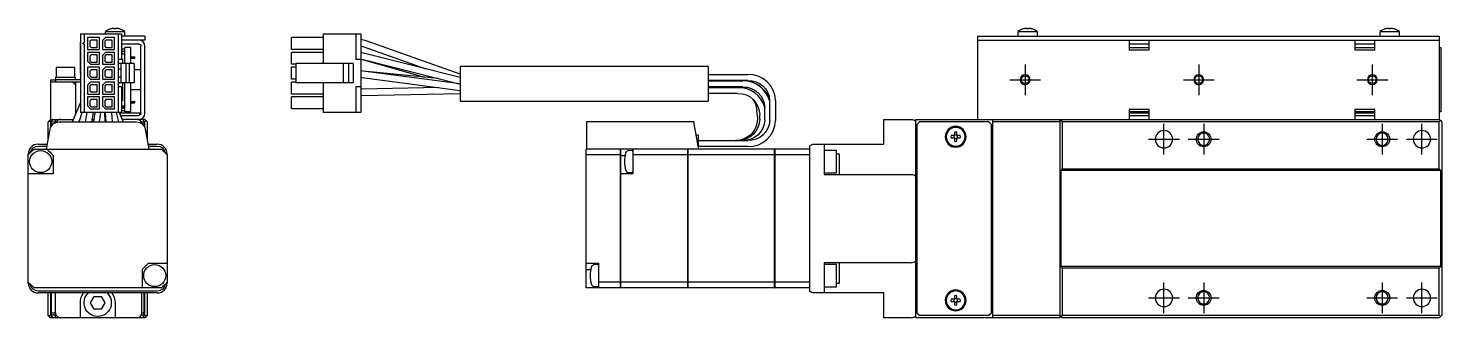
# Model space of a CAD drawing. Extents: x 0 to 600, y -8 to 203.
# Drawn here: x 315 to 599.9, y 82.5 to 140.9 of the extents above; entities that cross this region are included whole.
import ezdxf

# ---------------------------------------------------------------- set-up
doc = ezdxf.new("R2010")
doc.units = 0
doc.header["$LTSCALE"] = 0.5
doc.linetypes.add('CENTER', pattern=[50.8, 31.75, -6.35, 6.35, -6.35])
for name, color, linetype in [('MSM_CENTER', 1, 'CENTER'), ('MSM_CONTINUOUS', 7, 'CONTINUOUS'), ('MSM_NARROW', 5, 'CONTINUOUS')]:
    doc.layers.add(name, color=color, linetype=linetype)

msp = doc.modelspace()

# ---------------------------------------------------------------- linework, layer by layer
at = {"layer": 'MSM_CENTER'}
for p, q in [((515.95, 133.64), (515.95, 127.44)), ((550.95, 133.64), (550.95, 127.44)), ((585.95, 133.64), (585.95, 127.44)), ((512.85, 130.54), (519.05, 130.54)), ((547.85, 130.54), (554.05, 130.54)), ((582.85, 130.54), (589.05, 130.54)), ((543.95, 115.44), (543.95, 121.64)), ((551.95, 121.64), (551.95, 115.44)), ((587.95, 121.64), (587.95, 115.44)), ((595.95, 115.44), (595.95, 121.64)), ((540.85, 118.54), (547.05, 118.54)), ((548.85, 118.54), (555.05, 118.54)), ((584.85, 118.54), (591.05, 118.54)), ((592.85, 118.54), (599.05, 118.54)), ((543.95, 83.44), (543.95, 89.64)), ((551.95, 89.64), (551.95, 83.44)), ((587.95, 89.64), (587.95, 83.44)), ((595.95, 83.44), (595.95, 89.64)), ((540.85, 86.54), (547.05, 86.54)), ((548.85, 86.54), (555.05, 86.54)), ((584.85, 86.54), (591.05, 86.54)), ((592.85, 86.54), (599.05, 86.54))]:
    msp.add_line(p, q, dxfattribs=at)
at = {"layer": 'MSM_CONTINUOUS'}
for p, q in [((325.5, 139.79), (325.5, 123.94)), ((325.5, 139.79), (333.78, 139.79)), ((326.21, 139.79), (326.21, 138.01)), ((334.47, 140.23), (330.47, 140.23)), ((330.47, 140.23), (330.47, 139.79)), ((331.54, 140.79), (331.52, 140.79)), ((332.27, 140.79), (332.27, 140.92)), ((332.67, 140.79), (332.27, 140.79)), ((332.67, 140.92), (332.67, 140.79)), ((333.07, 139.79), (333.07, 123.94)), ((333.42, 140.79), (333.4, 140.79)), ((333.78, 139.79), (333.78, 134.59)), ((334.47, 139.34), (334.47, 140.23)), ((374.4, 139.79), (374.4, 133.79)), ((374.4, 139.79), (382.05, 139.79)), ((381.03, 139.79), (381.03, 134.59)), ((382.05, 139.79), (382.05, 123.94)), ((518.45, 140.23), (514.45, 140.23)), ((514.45, 140.23), (514.45, 139.34)), ((515.52, 140.79), (515.5, 140.79)), ((516.25, 140.79), (516.25, 140.92)), ((516.65, 140.79), (516.25, 140.79)), ((516.65, 140.92), (516.65, 140.79)), ((517.4, 140.79), (517.38, 140.79)), ((518.45, 139.34), (518.45, 140.23)), ((591.45, 140.23), (587.45, 140.23)), ((587.45, 140.23), (587.45, 139.34)), ((588.52, 140.79), (588.5, 140.79)), ((589.25, 140.79), (589.25, 140.92)), ((589.65, 140.79), (589.25, 140.79)), ((589.65, 140.92), (589.65, 140.79)), ((590.4, 140.79), (590.38, 140.79)), ((591.45, 139.34), (591.45, 140.23)), ((325.47, 131.84), (325.47, 138.14)), ((326.11, 138.01), (326.21, 138.01)), ((326.21, 137.71), (326.11, 137.71)), ((326.21, 137.71), (326.21, 123.94)), ((326.94, 139.06), (326.94, 136.66)), ((329.34, 139.06), (326.94, 139.06)), ((327.64, 138.54), (327.39, 138.29)), ((327.39, 138.29), (327.39, 137.32)), ((327.39, 137.32), (327.64, 137.07)), ((328.89, 138.54), (327.64, 138.54)), ((327.64, 137.07), (328.89, 137.07)), ((328.89, 137.07), (328.89, 138.54)), ((329.34, 136.66), (329.34, 139.06)), ((330.54, 139.06), (329.94, 138.46)), ((329.94, 138.46), (329.94, 136.66)), ((330.64, 138.54), (330.39, 138.29)), ((330.39, 138.29), (330.39, 137.32)), ((330.39, 137.32), (330.64, 137.07)), ((332.34, 139.06), (330.54, 139.06)), ((331.89, 138.54), (330.64, 138.54)), ((330.64, 137.07), (331.89, 137.07)), ((331.89, 137.07), (331.89, 138.54)), ((332.34, 136.66), (332.34, 139.06)), ((338.47, 139.34), (333.78, 139.34)), ((338.47, 138.54), (333.78, 138.54)), ((337.27, 137.74), (333.78, 137.74)), ((335.67, 137.04), (334.47, 137.04)), ((334.47, 133.79), (334.47, 137.04)), ((335.67, 133.79), (335.67, 137.04)), ((337.67, 123.74), (337.67, 137.34)), ((338.47, 139.34), (338.47, 138.54)), ((338.47, 123.74), (338.47, 137.34)), ((374.4, 139.06), (368.05, 139.06)), ((368.05, 136.66), (368.05, 139.06)), ((383.08, 138.41), (382.05, 138.67)), ((383.09, 138.41), (382.05, 138.67)), ((382.05, 137.35), (382.65, 137.18)), ((382.64, 137.19), (395.12, 132.76)), ((402.05, 131.68), (383.08, 138.41)), ((506.45, 122.54), (506.45, 139.34)), ((506.45, 139.34), (599.45, 139.34)), ((506.45, 138.54), (599.45, 138.54)), ((536.95, 138.54), (536.95, 136.54)), ((540.95, 137.74), (536.95, 137.74)), ((536.95, 137.04), (540.95, 137.04)), ((540.95, 136.54), (540.95, 138.54)), ((582.45, 138.54), (582.45, 136.54)), ((586.45, 137.74), (582.45, 137.74)), ((582.45, 137.04), (586.45, 137.04)), ((586.45, 136.54), (586.45, 138.54)), ((599.45, 139.34), (599.45, 122.54)), ((599.45, 137.04), (599.75, 137.04)), ((599.75, 137.04), (599.75, 124.04)), ((326.94, 136.66), (329.34, 136.66)), ((326.94, 136.06), (326.94, 134.26)), ((329.34, 136.06), (326.94, 136.06)), ((326.94, 134.26), (327.54, 133.66)), ((327.64, 135.54), (327.39, 135.29)), ((327.39, 135.29), (327.39, 134.32)), ((327.39, 134.32), (327.64, 134.07)), ((328.89, 135.54), (327.64, 135.54)), ((327.64, 134.07), (328.89, 134.07)), ((328.89, 134.07), (328.89, 135.54)), ((329.34, 133.66), (329.34, 136.06)), ((329.94, 136.66), (332.34, 136.66)), ((330.54, 136.06), (329.94, 135.46)), ((329.94, 135.46), (329.94, 133.66)), ((330.64, 135.54), (330.39, 135.29)), ((330.39, 135.29), (330.39, 134.32)), ((330.39, 134.32), (330.64, 134.07)), ((332.34, 136.06), (330.54, 136.06)), ((331.89, 135.54), (330.64, 135.54)), ((330.64, 134.07), (331.89, 134.07)), ((331.89, 134.07), (331.89, 135.54)), ((332.34, 133.66), (332.34, 136.06)), ((333.78, 134.59), (333.07, 134.59)), ((333.78, 136.79), (334.47, 136.79)), ((333.78, 135.79), (334.47, 135.79)), ((333.78, 134.79), (333.97, 134.79)), ((334.47, 136.24), (333.92, 136.24)), ((333.92, 135.79), (333.92, 136.24)), ((333.97, 134.79), (333.97, 133.79)), ((335.67, 135.16), (336.47, 135.16)), ((335.67, 134.91), (336.47, 134.91)), ((336.47, 134.91), (336.47, 135.16)), ((374.4, 136.66), (368.05, 136.66)), ((374.4, 136.06), (368.05, 136.06)), ((368.05, 133.66), (368.05, 136.06)), ((382.05, 134.59), (381.03, 134.59)), ((382.81, 135.86), (382.05, 136)), ((382.05, 134.69), (382.49, 134.6)), ((382.05, 134.68), (382.54, 134.57)), ((382.49, 134.6), (401.83, 129.72)), ((382.54, 134.57), (394.86, 131.06)), ((402.05, 131.01), (382.81, 135.86)), ((536.95, 136.54), (540.95, 136.54)), ((582.45, 136.54), (586.45, 136.54)), ((324.37, 133.04), (320.57, 133.04)), ((320.57, 133.04), (320.57, 131.04)), ((324.37, 131.04), (324.37, 133.04)), ((325.5, 131.84), (325.47, 131.84)), ((326.94, 133.06), (326.94, 131.26)), ((329.34, 133.06), (326.94, 133.06)), ((326.94, 131.26), (327.54, 130.66)), ((327.64, 132.54), (327.39, 132.29)), ((327.39, 132.29), (327.39, 131.32)), ((327.39, 131.32), (327.64, 131.07)), ((327.54, 133.66), (329.34, 133.66)), ((328.89, 132.54), (327.64, 132.54)), ((328.89, 131.07), (328.89, 132.54)), ((329.34, 130.66), (329.34, 133.06)), ((329.94, 133.66), (332.34, 133.66)), ((330.54, 133.06), (329.94, 132.46)), ((329.94, 132.46), (329.94, 130.66)), ((330.64, 132.54), (330.39, 132.29)), ((330.39, 132.29), (330.39, 131.32)), ((330.39, 131.32), (330.64, 131.07)), ((332.34, 133.06), (330.54, 133.06)), ((331.89, 132.54), (330.64, 132.54)), ((331.89, 131.07), (331.89, 132.54)), ((332.34, 130.66), (332.34, 133.06)), ((333.63, 132.68), (333.07, 132.68)), ((336.35, 133.79), (333.32, 133.79)), ((333.63, 133.79), (333.63, 129.93)), ((334.63, 133.79), (334.63, 129.93)), ((335.33, 133.79), (335.33, 129.93)), ((336.35, 133.79), (336.35, 129.93)), ((337.67, 132.54), (336.35, 132.54)), ((368.94, 133.66), (368.05, 133.66)), ((368.05, 130.66), (368.05, 133.06)), ((368.94, 133.06), (368.05, 133.06)), ((368.94, 133.79), (368.94, 129.93)), ((380.5, 133.79), (368.94, 133.79)), ((378.48, 133.79), (378.48, 129.93)), ((379.5, 133.79), (379.5, 129.93)), ((380.5, 133.79), (380.5, 129.93)), ((382.46, 132.3), (382.05, 132.33)), ((382.46, 132.29), (382.05, 132.33)), ((397.63, 130.78), (382.46, 132.3)), ((402.05, 129.69), (382.46, 132.29)), ((402.05, 133.19), (402.05, 126.19)), ((452.05, 133.19), (402.05, 133.19)), ((452.05, 133.19), (452.05, 126.19)), ((452.05, 131.59), (460.05, 131.59)), ((319.47, 130.54), (319.47, 122.54)), ((319.47, 130.54), (320.47, 130.54)), ((324.47, 130.04), (319.47, 130.04)), ((320.47, 131.04), (324.47, 131.04)), ((320.47, 131.04), (324.47, 131.04)), ((320.47, 131.04), (320.47, 130.54)), ((325.5, 130.54), (320.47, 130.54)), ((320.47, 130.54), (320.47, 130.04)), ((320.57, 131.04), (324.37, 131.04)), ((323.97, 130.04), (324.47, 129.54)), ((324.47, 130.54), (324.47, 131.04)), ((325.5, 130.04), (324.47, 130.04)), ((324.47, 130.04), (324.47, 123.46)), ((326.94, 129.46), (327.54, 130.06)), ((326.94, 129.46), (326.94, 127.66)), ((327.64, 129.54), (327.39, 129.29)), ((327.39, 129.29), (327.39, 128.32)), ((327.39, 128.32), (327.64, 128.07)), ((327.54, 130.66), (329.34, 130.66)), ((329.34, 130.06), (327.54, 130.06)), ((327.64, 131.07), (328.89, 131.07)), ((328.89, 129.54), (327.64, 129.54)), ((328.89, 128.07), (328.89, 129.54)), ((329.34, 127.66), (329.34, 130.06)), ((329.94, 130.66), (332.34, 130.66)), ((330.54, 130.06), (329.94, 129.46)), ((329.94, 129.46), (329.94, 127.66)), ((330.64, 129.54), (330.39, 129.29)), ((330.39, 129.29), (330.39, 128.32)), ((330.39, 128.32), (330.64, 128.07)), ((332.34, 130.06), (330.54, 130.06)), ((330.64, 131.07), (331.89, 131.07)), ((331.89, 129.54), (330.64, 129.54)), ((331.89, 128.07), (331.89, 129.54)), ((332.34, 127.66), (332.34, 130.06)), ((333.63, 131.03), (333.07, 131.03)), ((333.78, 129.13), (333.07, 129.13)), ((336.35, 129.93), (333.32, 129.93)), ((333.78, 129.13), (333.78, 123.94)), ((333.97, 129.93), (333.97, 126.29)), ((334.47, 124.04), (334.47, 129.93)), ((335.67, 124.04), (335.67, 129.93)), ((335.67, 128.54), (337.67, 128.54)), ((368.94, 130.66), (368.05, 130.66)), ((368.05, 127.66), (368.05, 130.06)), ((368.94, 130.06), (368.05, 130.06)), ((380.5, 129.93), (368.94, 129.93)), ((374.4, 129.93), (374.4, 123.94)), ((382.05, 129.13), (381.03, 129.13)), ((381.03, 129.13), (381.03, 123.94)), ((382.05, 131.02), (382.29, 131)), ((382.2, 128.64), (382.05, 128.64)), ((397.75, 128.95), (382.2, 128.64)), ((382.29, 131), (402.05, 128.38)), ((460.05, 130.39), (452.05, 130.39)), ((452.05, 130.29), (459.05, 130.29)), ((459.05, 129.09), (452.05, 129.09)), ((452.05, 128.99), (459.05, 128.99)), ((459.76, 128.93), (458.55, 129.09)), ((459.05, 128.99), (459.76, 128.93)), ((459.76, 128.93), (459.79, 128.93)), ((459.79, 128.93), (459.76, 128.93)), ((323.87, 122.04), (325.5, 125.89)), ((326.94, 127.66), (329.34, 127.66)), ((329.34, 127.06), (326.94, 127.06)), ((326.94, 127.06), (326.94, 125.26)), ((327.64, 126.54), (327.39, 126.29)), ((327.39, 126.29), (327.39, 125.32)), ((327.64, 128.07), (328.89, 128.07)), ((328.89, 126.54), (327.64, 126.54)), ((328.89, 125.07), (328.89, 126.54)), ((329.34, 124.66), (329.34, 127.06)), ((329.94, 127.66), (332.34, 127.66)), ((329.94, 127.06), (329.94, 125.26)), ((332.34, 127.06), (329.94, 127.06)), ((330.64, 126.54), (330.39, 126.29)), ((330.39, 126.29), (330.39, 125.32)), ((330.64, 128.07), (331.89, 128.07)), ((331.89, 126.54), (330.64, 126.54)), ((331.89, 125.07), (331.89, 126.54)), ((332.34, 124.66), (332.34, 127.06)), ((333.97, 126.29), (333.78, 126.29)), ((335.67, 126.16), (336.47, 126.16)), ((335.67, 125.91), (336.47, 125.91)), ((336.47, 125.91), (336.47, 126.16)), ((374.4, 127.66), (368.05, 127.66)), ((374.4, 127.06), (368.05, 127.06)), ((368.05, 124.66), (368.05, 127.06)), ((382.05, 127.34), (382.16, 127.34)), ((382.05, 127.34), (382.22, 127.34)), ((382.16, 127.34), (402.05, 127.74)), ((402.05, 126.19), (452.05, 126.19)), ((458.05, 127.79), (452.05, 127.79)), ((464.44, 126.38), (464.45, 126.35)), ((464.45, 122.29), (464.45, 126.38)), ((465.65, 126.38), (465.65, 122.29)), ((325.18, 122.05), (325.44, 122.67)), ((325.23, 122.04), (325.84, 123.94)), ((333.78, 123.94), (325.5, 123.94)), ((326.49, 122.04), (326.86, 123.94)), ((326.94, 125.26), (327.54, 124.66)), ((327.39, 125.32), (327.64, 125.07)), ((327.54, 124.66), (329.34, 124.66)), ((327.64, 125.07), (328.89, 125.07)), ((328.08, 123.94), (327.71, 122.04)), ((328.37, 123.94), (328.09, 122.04)), ((329.31, 122.04), (329.58, 123.94)), ((330.54, 124.66), (329.94, 125.26)), ((330.34, 123.94), (330.38, 122.04)), ((330.39, 125.32), (330.64, 125.07)), ((330.54, 124.66), (332.34, 124.66)), ((330.7, 122.04), (330.54, 123.94)), ((330.64, 125.07), (331.89, 125.07)), ((331.75, 123.94), (331.91, 122.04)), ((332.72, 123.94), (333.14, 122.04)), ((333.27, 123.94), (334.07, 122.04)), ((333.47, 123.84), (337.47, 123.84)), ((333.47, 123.84), (333.47, 123.46)), ((333.52, 123.34), (337.27, 123.34)), ((333.78, 125.29), (334.47, 125.29)), ((334.47, 125.06), (333.78, 125.06)), ((334.47, 124.29), (333.78, 124.29)), ((333.92, 124.83), (333.92, 125.06)), ((334.47, 124.83), (333.92, 124.83)), ((335.67, 124.04), (334.47, 124.04)), ((337.47, 123.39), (337.47, 123.84)), ((374.4, 124.66), (368.05, 124.66)), ((382.05, 123.94), (374.4, 123.94)), ((461.97, 123.05), (461.85, 124.44)), ((462.45, 122.6), (462.45, 123.48)), ((463.45, 122.45), (463.45, 124.93)), ((540.95, 124.54), (536.95, 124.54)), ((536.95, 124.54), (536.95, 122.54)), ((540.95, 124.04), (536.95, 124.04)), ((536.95, 123.84), (540.95, 123.84)), ((536.95, 123.34), (537.89, 123.34)), ((537.89, 123.34), (540, 123.34)), ((540, 123.34), (540.95, 123.34)), ((540.45, 124.04), (540.45, 123.84)), ((540.95, 122.54), (540.95, 124.54)), ((586.45, 124.54), (582.45, 124.54)), ((582.45, 124.54), (582.45, 122.54)), ((586.45, 124.04), (582.45, 124.04)), ((582.45, 123.84), (586.45, 123.84)), ((582.45, 123.34), (583.39, 123.34)), ((583.39, 123.34), (585.5, 123.34)), ((585.5, 123.34), (586.45, 123.34)), ((586.45, 122.54), (586.45, 124.54)), ((599.75, 124.04), (599.45, 124.04)), ((318.67, 116.54), (319.38, 120.55)), ((318.97, 122.04), (319.47, 122.54)), ((318.97, 118.24), (318.97, 122.04)), ((319.47, 122.04), (319.22, 122.29)), ((319.97, 122.54), (319.47, 122.04)), ((319.47, 122.54), (324.08, 122.54)), ((319.47, 122.04), (319.47, 120.88)), ((319.67, 121.26), (319.67, 122.04)), ((319.67, 122.04), (320.47, 122.04)), ((319.9, 121.54), (319.67, 121.54)), ((320.47, 121.9), (320.47, 122.54)), ((321.15, 122.04), (336.79, 122.04)), ((325.4, 122.54), (325.38, 122.54)), ((327.81, 122.54), (328.17, 122.54)), ((330.37, 122.54), (330.66, 122.54)), ((338.47, 122.54), (333.86, 122.54)), ((337.47, 122.34), (337.47, 122.54)), ((337.74, 122.04), (338.27, 122.04)), ((338.47, 122.04), (337.97, 122.54)), ((338.27, 121.54), (338.03, 121.54)), ((338.27, 122.04), (338.27, 121.26)), ((338.47, 122.54), (338.97, 122.04)), ((338.72, 122.29), (338.47, 122.04)), ((338.47, 120.88), (338.47, 122.04)), ((338.56, 120.55), (339.27, 116.54)), ((338.97, 122.04), (338.97, 118.24)), ((427.55, 122.04), (427.55, 116.54)), ((449.18, 122.04), (427.55, 122.04)), ((450.05, 117.14), (449.18, 122.04)), ((487.45, 117.54), (487.45, 122.54)), ((487.45, 122.54), (492.95, 122.54)), ((493.95, 82.54), (493.95, 122.54)), ((493.95, 122.54), (599.45, 122.54)), ((494.65, 122.04), (494.15, 121.54)), ((494.15, 121.54), (494.15, 83.54)), ((508.65, 122.04), (494.65, 122.04)), ((501.71, 119.96), (501.71, 119.28)), ((502.19, 119.28), (502.19, 119.96)), ((509.15, 121.54), (508.65, 122.04)), ((509.15, 83.54), (509.15, 121.54)), ((509.45, 82.54), (509.45, 122.54)), ((522.95, 122.04), (509.45, 122.04)), ((522.95, 122.54), (522.95, 82.54)), ((523.45, 122.54), (522.95, 122.04)), ((523.2, 122.29), (523.45, 122.04)), ((523.45, 122.04), (523.45, 112.54)), ((599.45, 122.04), (523.45, 122.04)), ((599.95, 122.04), (599.45, 122.54)), ((599.45, 122.04), (599.7, 122.29)), ((599.45, 112.54), (599.45, 122.04)), ((599.95, 122.04), (599.95, 83.04)), ((316.97, 117.54), (318.85, 117.54)), ((316.97, 117.15), (318.78, 117.15)), ((339.09, 117.54), (340.97, 117.54)), ((339.16, 117.15), (340.97, 117.15)), ((450.05, 119.34), (449.66, 119.34)), ((450.05, 119.34), (450.05, 116.54)), ((450.05, 118.29), (460.05, 118.29)), ((460.05, 117.09), (450.05, 117.09)), ((457.57, 118.29), (457.8, 118.29)), ((472.45, 117.15), (472.45, 87.92)), ((473.45, 117.54), (487.45, 117.54)), ((475.45, 117.54), (475.45, 111.44)), ((501.71, 119.28), (501.03, 119.28)), ((501.03, 118.8), (501.71, 118.8)), ((501.71, 118.8), (501.71, 118.12)), ((502.87, 119.28), (502.19, 119.28)), ((502.19, 118.12), (502.19, 118.8)), ((502.19, 118.8), (502.87, 118.8)), ((314.97, 89.54), (314.97, 115.54)), ((316.12, 116.54), (341.81, 116.54)), ((319.97, 115.29), (319.97, 111.54)), ((342.97, 115.54), (342.97, 89.54)), ((465.45, 116.54), (427.45, 116.54)), ((427.45, 88.54), (427.45, 116.54)), ((434.34, 115.38), (427.45, 115.38)), ((434.34, 88.54), (434.34, 116.54)), ((434.35, 116.53), (434.34, 116.53)), ((434.35, 115.38), (434.34, 115.38)), ((434.35, 116.54), (434.35, 88.54)), ((434.35, 115.29), (435.28, 115.29)), ((436.63, 116.27), (435.86, 116.2)), ((436.85, 116.54), (436.85, 111.54)), ((447.95, 115.38), (436.85, 115.38)), ((447.95, 88.54), (447.95, 116.54)), ((447.95, 116.53), (447.96, 116.53)), ((447.95, 115.38), (447.96, 115.38)), ((447.96, 116.54), (447.96, 88.54)), ((465.45, 115.38), (447.96, 115.38)), ((465.45, 88.54), (465.45, 116.54)), ((465.45, 116.53), (465.46, 116.53)), ((465.45, 115.38), (465.46, 115.38)), ((465.46, 116.54), (465.46, 88.54)), ((472.45, 116.54), (465.46, 116.54)), ((472.45, 115.38), (465.46, 115.38)), ((477.95, 116.29), (475.45, 116.29)), ((477.95, 111.79), (477.95, 116.29)), ((477.95, 115.62), (478.45, 115.62)), ((478.45, 115.62), (478.45, 111.44)), ((494.15, 116.79), (493.95, 116.79)), ((509.45, 116.79), (509.15, 116.79)), ((509.45, 116.29), (509.15, 116.29)), ((319.97, 111.54), (314.97, 111.54)), ((436.85, 111.54), (434.35, 111.54)), ((435.86, 111.87), (436.63, 111.81)), ((475.45, 111.79), (477.95, 111.79)), ((475.45, 111.44), (492.95, 111.44)), ((494.15, 112.54), (493.95, 112.54)), ((494.15, 111.54), (493.95, 111.54)), ((523.45, 112.54), (523.15, 112.24)), ((599.75, 112.24), (523.15, 112.24)), ((523.15, 112.24), (523.15, 92.84)), ((523.45, 112.54), (599.45, 112.54)), ((599.75, 112.24), (599.45, 112.54)), ((599.75, 92.84), (599.75, 112.24)), ((494.15, 110.04), (493.95, 110.04)), ((509.15, 110.79), (509.45, 110.79)), ((509.25, 107.54), (509.15, 107.54)), ((509.25, 97.54), (509.25, 107.54)), ((509.45, 107.34), (509.25, 107.54)), ((509.15, 97.54), (509.25, 97.54)), ((509.25, 97.54), (509.45, 97.74)), ((493.95, 95.04), (494.15, 95.04)), ((509.45, 94.29), (509.15, 94.29)), ((337.97, 88.54), (337.97, 92.29)), ((339.22, 93.54), (342.97, 93.54)), ((427.45, 93.54), (429.95, 93.54)), ((427.45, 92.29), (428.39, 92.29)), ((429.74, 93.27), (428.97, 93.2)), ((429.95, 93.54), (429.95, 88.54)), ((475.45, 93.64), (475.45, 87.54)), ((492.95, 93.64), (475.45, 93.64)), ((477.95, 93.29), (475.45, 93.29)), ((477.95, 88.79), (477.95, 93.29)), ((478.45, 93.64), (478.45, 89.46)), ((494.15, 93.54), (493.95, 93.54)), ((493.95, 92.54), (494.15, 92.54)), ((523.15, 92.84), (523.45, 92.54)), ((599.75, 92.84), (523.15, 92.84)), ((523.45, 92.54), (523.45, 83.04)), ((599.45, 92.54), (523.45, 92.54)), ((599.45, 92.54), (599.75, 92.84)), ((599.45, 83.04), (599.45, 92.54)), ((341.81, 88.54), (316.12, 88.54)), ((434.34, 88.54), (427.45, 88.54)), ((428.97, 88.87), (429.74, 88.81)), ((434.34, 89.69), (429.95, 89.69)), ((434.35, 89.7), (434.34, 89.7)), ((434.35, 88.55), (434.34, 88.55)), ((447.95, 89.69), (434.35, 89.69)), ((447.95, 88.54), (434.35, 88.54)), ((447.95, 89.7), (447.96, 89.7)), ((447.95, 88.55), (447.96, 88.55)), ((465.45, 89.69), (447.96, 89.69)), ((465.45, 88.54), (447.96, 88.54)), ((465.45, 89.7), (465.46, 89.7)), ((465.45, 88.55), (465.46, 88.55)), ((472.45, 89.69), (465.46, 89.69)), ((472.45, 88.54), (465.46, 88.54)), ((475.45, 88.79), (477.95, 88.79)), ((478.45, 89.46), (477.95, 89.46)), ((509.15, 88.79), (509.45, 88.79)), ((340.97, 87.92), (316.97, 87.92)), ((340.97, 87.54), (316.97, 87.54)), ((318.97, 83.04), (318.97, 87.54)), ((319.47, 87.54), (319.47, 83.04)), ((319.67, 83.04), (319.67, 87.54)), ((320.47, 83.54), (320.47, 87.54)), ((325.47, 82.54), (325.47, 85.54)), ((327.53, 85.54), (328.25, 86.79)), ((328.25, 84.29), (327.53, 85.54)), ((328.25, 86.79), (329.69, 86.79)), ((329.69, 86.79), (330.41, 85.54)), ((330.41, 85.54), (329.69, 84.29)), ((332.47, 85.54), (332.47, 82.54)), ((337.87, 83.54), (337.87, 87.54)), ((338.27, 87.54), (338.27, 83.04)), ((338.47, 83.04), (338.47, 87.54)), ((338.97, 87.54), (338.97, 83.04)), ((487.45, 87.54), (473.45, 87.54)), ((487.45, 82.54), (487.45, 87.54)), ((493.95, 88.29), (494.15, 88.29)), ((501.71, 86.28), (501.03, 86.28)), ((501.03, 85.8), (501.71, 85.8)), ((501.71, 86.96), (501.71, 86.28)), ((501.71, 85.8), (501.71, 85.12)), ((502.19, 86.28), (502.19, 86.96)), ((502.87, 86.28), (502.19, 86.28)), ((502.19, 85.12), (502.19, 85.8)), ((502.19, 85.8), (502.87, 85.8)), ((509.15, 88.29), (509.45, 88.29)), ((319.47, 82.54), (318.97, 83.04)), ((319.22, 82.79), (319.47, 83.04)), ((319.47, 83.04), (319.97, 82.54)), ((319.67, 83.54), (320.47, 83.54)), ((320.47, 83.04), (319.67, 83.04)), ((320.47, 82.54), (320.47, 83.54)), ((329.69, 84.29), (328.25, 84.29)), ((337.47, 82.54), (337.47, 82.74)), ((338.27, 83.04), (337.74, 83.04)), ((337.87, 83.54), (338.27, 83.54)), ((337.97, 82.54), (338.47, 83.04)), ((338.47, 83.04), (338.72, 82.79)), ((338.97, 83.04), (338.47, 82.54)), ((494.15, 83.54), (494.65, 83.04)), ((494.65, 83.04), (508.65, 83.04)), ((508.65, 83.04), (509.15, 83.54)), ((509.45, 83.04), (522.95, 83.04)), ((522.95, 83.04), (523.45, 82.54)), ((523.45, 83.04), (523.2, 82.79)), ((523.45, 83.04), (599.45, 83.04)), ((599.7, 82.79), (599.45, 83.04)), ((599.45, 82.54), (599.95, 83.04)), ((338.47, 82.54), (319.47, 82.54)), ((492.95, 82.54), (487.45, 82.54)), ((522.95, 82.54), (493.95, 82.54)), ((599.45, 82.54), (523.45, 82.54))]:
    msp.add_line(p, q, dxfattribs=at)
for centre, radius in [((515.95, 130.54), 0.783), ((550.95, 130.54), 0.783), ((585.95, 130.54), 0.783), ((317.47, 114.04), 2.23), ((340.47, 91.04), 2.23)]:
    msp.add_circle(centre, radius, dxfattribs=at)
at = {"layer": 'MSM_CONTINUOUS', "extrusion": (0, 0, -1)}
for centre, radius in [((-501.95, 119.04), 2.1), ((-501.95, 119.04), 1.9), ((-543.95, 118.54), 1.75), ((-551.95, 118.54), 1.23), ((-587.95, 118.54), 1.23), ((-595.95, 118.54), 1.75), ((-501.95, 86.04), 2.1), ((-501.95, 86.04), 1.9), ((-543.95, 86.54), 1.75), ((-551.95, 86.54), 1.23), ((-587.95, 86.54), 1.23), ((-595.95, 86.54), 1.75)]:
    msp.add_circle(centre, radius, dxfattribs=at)
at = {"layer": 'MSM_CONTINUOUS'}
for centre, radius, start, end in [((332.47, 137.74), 3.2, 107.27, 128.6822), ((332.47, 137.74), 3.19, 93.5904, 106.9053), ((332.47, 137.74), 3.19, 73.0947, 86.4096), ((332.47, 137.74), 3.2, 51.3178, 72.73), ((516.45, 137.74), 3.2, 107.27, 128.6822), ((516.45, 137.74), 3.19, 93.5904, 106.9053), ((516.45, 137.74), 3.19, 73.0947, 86.4096), ((516.45, 137.74), 3.2, 51.3178, 72.73), ((589.45, 137.74), 3.2, 107.27, 128.6822), ((589.45, 137.74), 3.19, 93.5904, 106.9053), ((589.45, 137.74), 3.19, 73.0947, 86.4096), ((589.45, 137.74), 3.2, 51.3178, 72.73), ((326.67, 138.14), 1.2, 166.808, 180), ((337.27, 137.34), 1.2, 0, 90), ((460.24, 126.18), 5.41, 2.1273, 92.0933), ((458.08, 123.4), 5.59, 15.9654, 90.2921), ((459.12, 124.72), 5.57, 17.3809, 90.7723), ((337.27, 123.74), 1.2, 270, 0), ((321.47, 121.54), 1, 90, 156.553), ((336.87, 121.54), 1, 8.5151, 90), ((460.24, 122.5), 5.41, 267.9657, 357.8137), ((501.95, 119.04), 0.95, 75.3667, 104.6333), ((316.97, 115.54), 2, 90, 180), ((340.97, 115.54), 2, 0, 90), ((501.95, 119.04), 0.95, 165.3667, 194.6333), ((501.95, 119.04), 0.365, 138.8496, 221.1504), ((501.95, 119.04), 0.365, 48.8496, 131.1504), ((501.95, 119.04), 0.365, 228.8496, 311.1504), ((501.95, 119.04), 0.95, 255.3667, 284.6333), ((501.95, 119.04), 0.365, 318.8496, 41.1504), ((501.95, 119.04), 0.95, 345.3667, 14.6333), ((441.15, 114.04), 6, 162.3708, 197.6292), ((435.91, 115.7), 0.5, 95, 162.3708), ((436.65, 116.07), 0.2, 0, 95), ((435.91, 112.37), 0.5, 197.6292, 265), ((436.65, 112), 0.2, 265, 360), ((434.26, 91.04), 6, 162.3708, 197.6292), ((429.02, 92.7), 0.5, 95, 162.3708), ((429.76, 93.07), 0.2, 18.1949, 95), ((492.95, 95.14), 1.5, 270, 311.8103), ((316.97, 89.54), 2, 180, 270), ((340.97, 89.54), 2, 270, 0), ((429.02, 89.37), 0.5, 197.6292, 265), ((429.76, 89), 0.2, 265, 341.8051), ((501.95, 86.04), 0.95, 165.3667, 194.6333), ((501.95, 86.04), 0.365, 138.8496, 221.1504), ((501.95, 86.04), 0.95, 75.3667, 104.6333), ((501.95, 86.04), 0.365, 48.8496, 131.1504), ((501.95, 86.04), 0.365, 228.8496, 311.1504), ((501.95, 86.04), 0.365, 318.8496, 41.1504), ((501.95, 86.04), 0.95, 345.3667, 14.6333), ((321.47, 83.54), 1, 180, 270), ((336.87, 83.54), 1, 270, 0), ((492.95, 84.04), 1.5, 270, 311.8103), ((501.95, 86.04), 0.95, 255.3667, 284.6333)]:
    msp.add_arc(centre, radius, start, end, dxfattribs=at)
at = {"layer": 'MSM_CONTINUOUS', "extrusion": (0, 0, -1)}
for centre, radius, start, end in [((-326.11, 137.86), 0.15, 270, 90), ((-337.27, 137.34), 0.4, 90, 180), ((-333.32, 134.04), 0.25, 270, 0), ((-333.32, 129.68), 0.25, 0, 90), ((-459.16, 124.8), 4.29, 88.4892, 178.3121), ((-459.15, 124.94), 5.45, 91.1091, 156.0046), ((-460.23, 126.17), 4.22, 87.5064, 177.069), ((-458.09, 123.43), 4.36, 89.4314, 179.3937), ((-457.49, 124.05), 4.37, 142.9581, 174.9542), ((-337.27, 123.74), 0.4, 180, 270), ((-457.6, 122.68), 4.39, 175.0821, 270.1308), ((-458.09, 122.64), 4.36, 180.5892, 270.5857), ((-321.15, 120.24), 1.8, 10, 90), ((-328.97, 119.54), 2.75, 65.38, 71.7789), ((-336.79, 120.24), 1.8, 90, 170), ((-459.16, 122.57), 4.29, 181.642, 271.5567), ((-460.24, 122.5), 4.22, 182.8542, 272.5704), ((-492.95, 121.04), 1.5, 90, 131.8103), ((-316.97, 115.54), 1.62, 9.7264, 90), ((-340.97, 115.54), 1.62, 90, 170.2637), ((-473.45, 116.04), 1.5, 48.1897, 90), ((-328.97, 102.54), 19, 42.5364, 47.4626), ((-305.92, 102.49), 19, 132.3336, 137.6664), ((-328.97, 102.54), 19, 132.5374, 137.4626), ((-492.95, 109.94), 1.5, 90, 131.8103), ((-352.01, 79.49), 19, 42.3336, 47.6664), ((-328.97, 102.54), 19, 312.5364, 317.4636), ((-316.97, 89.54), 1.62, 270, 350.2833), ((-340.97, 89.54), 1.62, 189.7266, 270), ((-328.97, 102.54), 19, 222.5374, 227.4636), ((-328.97, 85.54), 3.5, 0, 34.8499), ((-328.97, 85.54), 2.75, 133.3418, 46.6582), ((-328.97, 85.54), 3.5, 145.1501, 180), ((-473.45, 89.04), 1.5, 270, 311.8103)]:
    msp.add_arc(centre, radius, start, end, dxfattribs=at)
at = {"layer": 'MSM_NARROW', "extrusion": (0, 0, -1)}
for centre in [(-515.95, 130.54), (-550.95, 130.54), (-585.95, 130.54)]:
    msp.add_circle(centre, 1, dxfattribs=at)
at = {"layer": 'MSM_NARROW'}
for centre in [(551.95, 118.54), (587.95, 118.54), (551.95, 86.54), (587.95, 86.54)]:
    msp.add_circle(centre, 1.5, dxfattribs=at)

doc.saveas('drawing.dxf')
